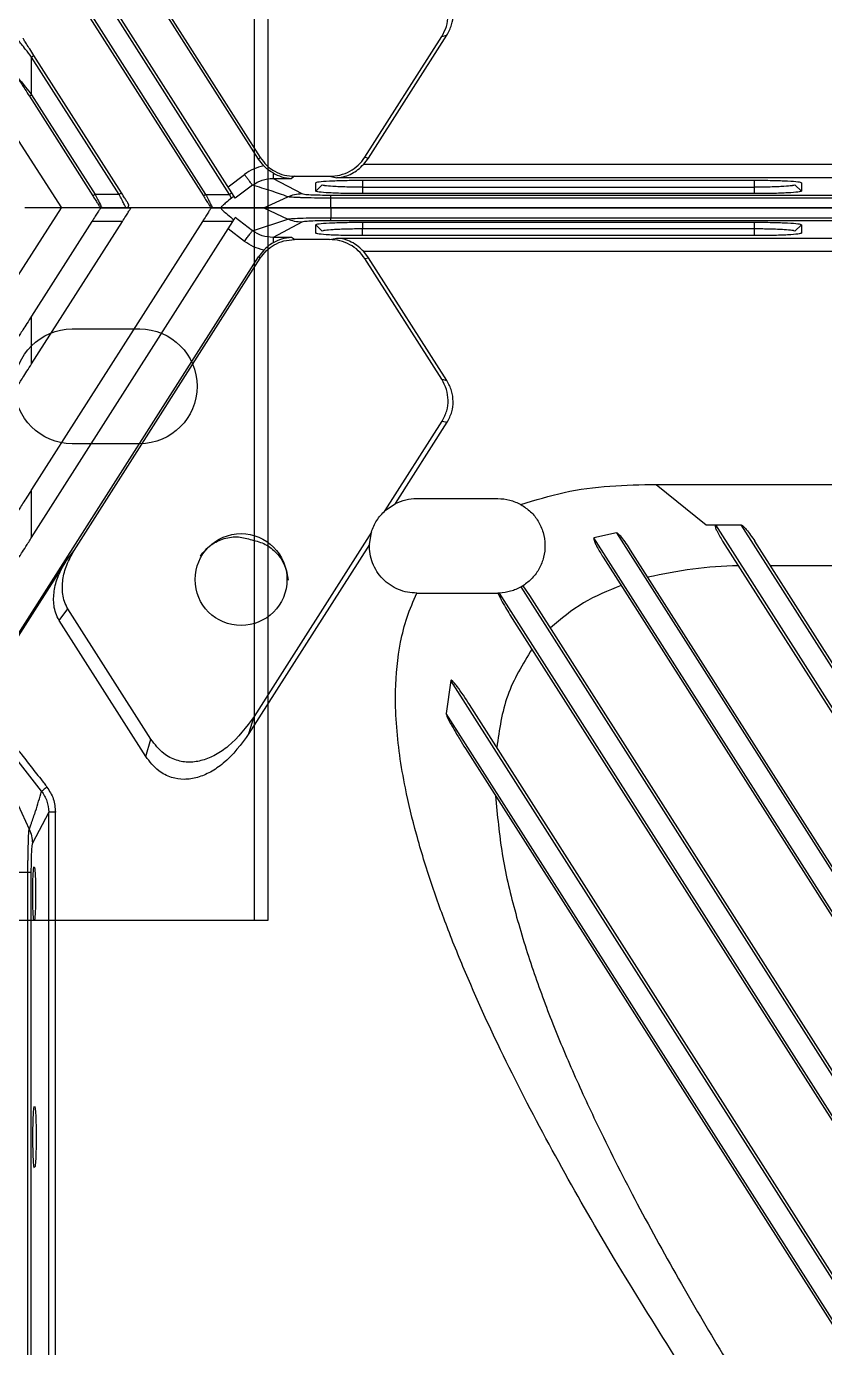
# Model space of a CAD drawing. Header units: millimetres. Extents: x 620 to 19791, y 2539 to 6969.
# Drawn here: x 17477.6 to 17536.7, y 4727.2 to 4825 of the extents above; entities that cross this region are included whole.
import ezdxf

# ---------------------------------------------------------------- set-up
doc = ezdxf.new("R2010")
doc.units = ezdxf.units.MM

# ---------------------------------------------------------------- blocks, each defined once
blk = doc.blocks.new('tgd')
at = {"color": 7, "linetype": 'Continuous', "lineweight": 25}
for p, q in [((18142.478, 5046.606), (18145.678, 5051.606)), ((18145.678, 5051.606), (18142.978, 5051.606)), ((18148.576, 5051.606), (18145.678, 5051.606)), ((18148.576, 5051.606), (18150.828, 5051.606)), ((18156.757, 5051.606), (18150.828, 5051.606)), ((18156.757, 5051.606), (18157.303, 5051.606)), ((18157.478, 5051.606), (18156.757, 5051.606)), ((18158.453, 5050.731), (18158.552, 5050.887)), ((18159.828, 5049.922), (18158.552, 5050.887)), ((18165.619, 5051.606), (18165.619, 5050.881)), ((18165.619, 5051.606), (18209.185, 5051.606)), ((18147.939, 5050.606), (18143.478, 5043.604)), ((18143.478, 5040.068), (18150.191, 5050.606)), ((18156.12, 5050.606), (18143.478, 5030.762)), ((18143.478, 5027.226), (18158.373, 5050.606)), ((18150.191, 5050.606), (18147.939, 5050.606)), ((18158.373, 5050.606), (18156.12, 5050.606)), ((18159.23, 5049.129), (18158.016, 5050.046)), ((18158.373, 5050.606), (18158.453, 5050.731)), ((18159.828, 5049.922), (18162.437, 5050.782)), ((18163.477, 5050.551), (18161.346, 5049.421)), ((18164.504, 5049.737), (18164.504, 5050.366)), ((18164.978, 5049.892), (18164.504, 5050.366)), ((18165.619, 5050.656), (18165.619, 5050.881)), ((18165.619, 5050.881), (18209.185, 5050.881)), ((18209.185, 5050.656), (18165.619, 5050.656)), ((18167.978, 5050.548), (18196.978, 5050.548)), ((18167.978, 5050.548), (18167.978, 5050.074)), ((18167.978, 5050.074), (18196.978, 5050.074)), ((18196.978, 5050.074), (18196.978, 5050.548)), ((18200.452, 5050.366), (18199.978, 5049.892)), ((18200.452, 5050.366), (18200.452, 5049.737)), ((18162.723, 5049.421), (18161.346, 5049.421)), ((18162.93, 5049.267), (18162.723, 5049.421)), ((18165.52, 5049.267), (18162.93, 5049.267)), ((18165.52, 5049.267), (18166.074, 5049.369)), ((18166.074, 5049.369), (18268.882, 5049.369)), ((18196.978, 5049.555), (18167.978, 5049.555)), ((18142.478, 5020.073), (18160.261, 5047.987)), ((18160.663, 5048.489), (18160.261, 5047.987)), ((18160.402, 5047.882), (18160.261, 5047.987)), ((18168.424, 5047.913), (18168.065, 5048.37)), ((18266.891, 5048.37), (18168.065, 5048.37)), ((18146.629, 5026.263), (18160.402, 5047.882)), ((18168.14, 5047.86), (18168.424, 5047.913)), ((18173.832, 5038.925), (18168.14, 5047.86)), ((18174.207, 5038.836), (18168.424, 5047.913)), ((18143.478, 5040.068), (18143.478, 5043.604)), ((18173.832, 5038.925), (18174.207, 5038.836)), ((18169.644, 5029.214), (18173.859, 5035.831)), ((18170.406, 5029.733), (18174.234, 5035.742)), ((18173.859, 5035.831), (18174.234, 5035.742)), ((18143.478, 5027.226), (18143.478, 5030.762)), ((18189.715, 5031.151), (18263.646, 5031.151)), ((18189.715, 5031.151), (18193.406, 5028.15)), ((18169.644, 5029.214), (18170.406, 5029.733)), ((18171.978, 5030.106), (18177.978, 5030.106)), ((18168.628, 5027.619), (18159.941, 5013.983)), ((18168.479, 5026.709), (18168.628, 5027.619)), ((18186.76, 5027.575), (18185.104, 5027.196)), ((18186.76, 5027.575), (18289.269, 4866.668)), ((18193.406, 5028.15), (18193.864, 5028.15)), ((18193.864, 5028.15), (18194.104, 5028.149)), ((18194.104, 5028.149), (18195.998, 5028.15)), ((18194.104, 5028.149), (18289.269, 4878.766)), ((18289.269, 4881.744), (18195.998, 5028.15)), ((18168.479, 5026.709), (18159.564, 5012.713)), ((18289.269, 4863.69), (18185.104, 5027.196)), ((18194.627, 5026.95), (18289.1, 4878.658)), ((18289.437, 4881.851), (18196.998, 5026.951)), ((18145.985, 5025.414), (18146.629, 5026.263)), ((18185.778, 5025.765), (18289.1, 4863.583)), ((18289.437, 4866.776), (18187.815, 5026.29)), ((18145.985, 5025.414), (18142.478, 5019.91)), ((18198.145, 5025.151), (18205.378, 5025.151)), ((18289.269, 4851.593), (18179.71, 5023.565)), ((18180.346, 5022.939), (18179.862, 5023.656)), ((18171.989, 5023.106), (18177.992, 5023.106)), ((18289.269, 4848.615), (18178.104, 5023.108)), ((18289.437, 4851.7), (18180.346, 5022.939)), ((18145.517, 5021.089), (18146.162, 5021.938)), ((18152.308, 5012.291), (18146.162, 5021.938)), ((18151.931, 5011.021), (18145.517, 5021.089)), ((18178.885, 5021.51), (18289.1, 4848.508)), ((18174.516, 5016.643), (18174.171, 5014.206)), ((18289.269, 4836.517), (18174.516, 5016.643)), ((18289.437, 4836.625), (18175.881, 5014.872)), ((18159.564, 5012.713), (18159.941, 5013.983)), ((18289.269, 4833.54), (18174.171, 5014.206)), ((18151.931, 5011.021), (18152.308, 5012.291)), ((18175.582, 5011.62), (18289.1, 4833.432)), ((18144.217, 5008.446), (18142.478, 5010.682)), ((18142.478, 5007.416), (18143.301, 5005.646)), ((18144.74, 5006.905), (18143.533, 5004.607)), ((18144.74, 4954.058), (18144.74, 5006.905)), ((18145.239, 4953.907), (18145.239, 5006.905)), ((18142.478, 5002.465), (18143.203, 5002.465)), ((18143.203, 5002.465), (18143.428, 5002.465)), ((18143.203, 4763.247), (18143.203, 5002.465)), ((18143.428, 5002.465), (18143.428, 4763.247)), ((18160.261, 4717.725), (18145.34, 4741.147)), ((18146.629, 4739.448), (18160.402, 4717.829)), ((18158.135, 4715.106), (18143.478, 4738.113)), ((18158.304, 4715.213), (18143.647, 4738.221)), ((18143.309, 4735.214), (18156.188, 4714.998)), ((18143.478, 4735.322), (18156.357, 4715.106)), ((18168.14, 4717.851), (18173.832, 4726.787)), ((18168.424, 4717.799), (18174.207, 4726.876)), ((18173.832, 4726.787), (18174.207, 4726.876)), ((18150.123, 4715.213), (18143.647, 4725.379)), ((18143.478, 4722.48), (18143.478, 4725.271)), ((18149.954, 4715.106), (18143.478, 4725.271)), ((18143.478, 4722.48), (18148.176, 4715.106)), ((18143.309, 4722.372), (18148.007, 4714.998)), ((18142.478, 4719.106), (18145.678, 4714.106)), ((18160.402, 4717.829), (18160.261, 4717.725)), ((18160.663, 4717.222), (18160.261, 4717.725)), ((18168.065, 4717.341), (18168.424, 4717.799)), ((18168.14, 4717.851), (18168.424, 4717.799)), ((18158.016, 4715.666), (18159.23, 4716.583)), ((18161.347, 4716.691), (18161.347, 4716.29)), ((18168.065, 4717.341), (18266.891, 4717.341)), ((18159.83, 4715.791), (18158.552, 4714.824)), ((18161.347, 4716.29), (18163.477, 4715.161)), ((18161.347, 4716.29), (18162.723, 4716.29)), ((18162.93, 4716.445), (18162.723, 4716.29)), ((18162.93, 4716.445), (18165.52, 4716.445)), ((18164.504, 4715.346), (18164.504, 4715.974)), ((18164.504, 4715.346), (18164.978, 4715.819)), ((18165.52, 4716.445), (18166.074, 4716.343)), ((18268.882, 4716.343), (18166.074, 4716.343)), ((18167.978, 4716.157), (18196.978, 4716.157)), ((18167.978, 4715.637), (18167.978, 4715.163)), ((18167.978, 4715.637), (18196.978, 4715.637)), ((18196.978, 4715.163), (18196.978, 4715.637)), ((18199.978, 4715.819), (18200.452, 4715.346)), ((18200.452, 4715.974), (18200.452, 4715.346)), ((18149.954, 4715.106), (18148.176, 4715.106)), ((18156.357, 4715.106), (18158.135, 4715.106)), ((18158.273, 4714.836), (18158.135, 4715.106)), ((18158.465, 4714.96), (18158.304, 4715.213)), ((18158.551, 4714.826), (18158.465, 4714.961)), ((18160.668, 4714.105), (18162.44, 4714.93)), ((18165.619, 4715.056), (18209.185, 4715.056)), ((18165.619, 4714.831), (18165.619, 4715.056)), ((18165.619, 4714.106), (18165.619, 4714.831)), ((18209.185, 4714.831), (18165.619, 4714.831)), ((18196.978, 4715.163), (18167.978, 4715.163)), ((18145.678, 4714.106), (18142.978, 4714.106)), ((18148.685, 4714.106), (18145.678, 4714.106)), ((18150.464, 4714.106), (18148.685, 4714.106)), ((18156.867, 4714.106), (18150.464, 4714.106)), ((18157.303, 4714.106), (18156.867, 4714.106)), ((18156.867, 4714.106), (18157.478, 4714.106)), ((18209.185, 4714.106), (18165.619, 4714.106))]:
    blk.add_line(p, q, dxfattribs=at)
at = {"color": 8, "linetype": 'Continuous', "lineweight": 25}
for p, q in [((18167.978, 5049.555), (18167.978, 5050.074)), ((18196.978, 5049.555), (18196.978, 5050.074)), ((18167.978, 4716.157), (18167.978, 4715.637)), ((18196.978, 4715.637), (18196.978, 4716.157))]:
    blk.add_line(p, q, dxfattribs=at)
at = {"color": 7, "linetype": 'Continuous', "lineweight": 25, "flags": 128}
for points in [[(18160.667, 5051.606), (18161.552, 5051.194), (18162.437, 5050.782)], [(18156.188, 4714.998), (18156.192, 4715), (18156.201, 4715.006), (18156.217, 4715.016), (18156.238, 4715.03), (18156.263, 4715.046), (18156.292, 4715.065), (18156.324, 4715.085), (18156.357, 4715.106)]]:
    blk.add_lwpolyline(points, dxfattribs=at)
at = {"color": 7, "linetype": 'Continuous', "lineweight": 25}
blk.add_circle((18158.978, 5024.106), 3.4, dxfattribs=at)
for points, knots in [([(18148.576, 5051.606), (18148.573, 5051.6), (18148.568, 5051.59), (18148.512, 5051.493), (18148.381, 5051.304), (18148.183, 5050.986), (18148.025, 5050.74), (18147.939, 5050.606)], [0, 0, 0, 0, 0.136928, 0.264774, 0.489441, 0.72321, 1, 1, 1, 1]), ([(18150.191, 5050.606), (18150.277, 5050.74), (18150.436, 5050.986), (18150.633, 5051.304), (18150.765, 5051.493), (18150.821, 5051.59), (18150.826, 5051.6), (18150.828, 5051.606)], [0, 0, 0, 0, 0.276786, 0.510556, 0.735224, 0.863061, 1, 1, 1, 1]), ([(18156.757, 5051.606), (18156.754, 5051.6), (18156.749, 5051.59), (18156.693, 5051.493), (18156.562, 5051.304), (18156.364, 5050.986), (18156.206, 5050.74), (18156.12, 5050.606)], [0, 0, 0, 0, 0.136928, 0.264776, 0.489443, 0.723214, 1, 1, 1, 1]), ([(18157.478, 5051.606), (18157.474, 5051.603), (18157.465, 5051.598), (18157.496, 5051.556), (18157.562, 5051.487), (18157.711, 5051.348), (18158.007, 5051.091), (18158.293, 5050.86), (18158.453, 5050.731)], [0, 0, 0, 0, 0.089113, 0.179044, 0.279269, 0.389884, 0.658722, 1, 1, 1, 1]), ([(18157.478, 5051.606), (18157.741, 5051.606), (18158.269, 5051.606), (18159.146, 5051.606), (18159.948, 5051.606), (18160.481, 5051.606), (18160.667, 5051.606)], [0, 0, 0, 0, 0.247771, 0.497694, 0.825046, 1, 1, 1, 1]), ([(18160.667, 5051.606), (18160.813, 5051.606), (18161.104, 5051.606), (18162.275, 5051.606), (18163.828, 5051.606), (18165.021, 5051.606), (18165.619, 5051.606)], [0, 0, 0, 0, 0.250374, 0.500029, 0.749708, 1, 1, 1, 1]), ([(18159.23, 5049.129), (18159.302, 5049.224), (18159.447, 5049.416), (18159.631, 5049.661), (18159.775, 5049.852), (18159.81, 5049.899), (18159.828, 5049.922)], [0, 0, 0, 0, 0.248978, 0.500081, 0.751084, 1, 1, 1, 1]), ([(18161.346, 5049.421), (18161.073, 5049.443), (18160.526, 5049.487), (18160.061, 5049.777), (18159.828, 5049.923)], [0, 0, 0, 0, 0.500469, 1, 1, 1, 1]), ([(18162.437, 5050.782), (18162.507, 5050.794), (18162.653, 5050.817), (18163.318, 5050.85), (18164.15, 5050.87), (18164.957, 5050.879), (18165.396, 5050.88), (18165.619, 5050.881)], [0, 0, 0, 0, 0.218284, 0.457802, 0.717892, 0.856379, 1, 1, 1, 1]), ([(18163.477, 5050.551), (18163.297, 5050.561), (18162.938, 5050.583), (18162.604, 5050.716), (18162.437, 5050.782)], [0, 0, 0, 0, 0.502893, 1, 1, 1, 1]), ([(18165.619, 5050.656), (18165.348, 5050.654), (18164.806, 5050.651), (18164.117, 5050.627), (18163.62, 5050.592), (18163.524, 5050.565), (18163.477, 5050.551)], [0, 0, 0, 0, 0.25135, 0.502157, 0.751873, 1, 1, 1, 1]), ([(18164.504, 5050.366), (18164.556, 5050.389), (18164.662, 5050.437), (18165.459, 5050.498), (18166.62, 5050.54), (18167.53, 5050.545), (18167.978, 5050.548)], [0, 0, 0, 0, 0.2465959, 0.4999688, 0.7533509, 1, 1, 1, 1]), ([(18164.978, 5049.892), (18164.998, 5049.909), (18165.023, 5049.93), (18165.147, 5049.954), (18165.321, 5049.982), (18165.665, 5050.012), (18166.257, 5050.044), (18166.797, 5050.063), (18167.373, 5050.074), (18167.772, 5050.074), (18167.978, 5050.074)], [0, 0, 0, 0, 0.172631, 0.223824, 0.251449, 0.478761, 0.617798, 0.745874, 0.869028, 1, 1, 1, 1]), ([(18196.978, 5050.548), (18197.426, 5050.545), (18198.336, 5050.54), (18199.496, 5050.498), (18200.294, 5050.437), (18200.4, 5050.389), (18200.452, 5050.366)], [0, 0, 0, 0, 0.246603, 0.499961, 0.753339, 1, 1, 1, 1]), ([(18196.978, 5050.074), (18197.184, 5050.074), (18197.584, 5050.074), (18198.162, 5050.063), (18198.705, 5050.043), (18199.298, 5050.012), (18199.641, 5049.981), (18199.812, 5049.953), (18199.933, 5049.93), (18199.959, 5049.909), (18199.978, 5049.892)], [0, 0, 0, 0, 0.131314, 0.2546, 0.383491, 0.523402, 0.751484, 0.778363, 0.828817, 1, 1, 1, 1]), ([(18160.663, 5048.489), (18160.406, 5048.555), (18159.893, 5048.688), (18159.451, 5048.982), (18159.23, 5049.129)], [0, 0, 0, 0, 0.499996, 1, 1, 1, 1]), ([(18160.402, 5047.882), (18160.542, 5048.072), (18160.829, 5048.461), (18161.431, 5048.898), (18162.143, 5049.207), (18162.664, 5049.246), (18162.93, 5049.267)], [0, 0, 0, 0, 0.235345, 0.4804, 0.735256, 1, 1, 1, 1]), ([(18161.346, 5049.02), (18161.223, 5048.943), (18160.985, 5048.793), (18160.768, 5048.588), (18160.663, 5048.489)], [0, 0, 0, 0, 0.519569, 1, 1, 1, 1]), ([(18162.723, 5049.421), (18162.473, 5049.397), (18162.005, 5049.352), (18161.556, 5049.126), (18161.346, 5049.02)], [0, 0, 0, 0, 0.532918, 1, 1, 1, 1]), ([(18161.346, 5049.421), (18161.346, 5049.413), (18161.346, 5049.396), (18161.346, 5049.31), (18161.346, 5049.188), (18161.346, 5049.076), (18161.346, 5049.02)], [0, 0, 0, 0, 0.2499989, 0.4999978, 0.7500021, 1, 1, 1, 1]), ([(18167.978, 5049.555), (18167.53, 5049.558), (18166.62, 5049.563), (18165.46, 5049.605), (18164.662, 5049.666), (18164.556, 5049.714), (18164.504, 5049.737)], [0, 0, 0, 0, 0.246578, 0.49994, 0.753339, 1, 1, 1, 1]), ([(18168.14, 5047.86), (18167.989, 5048.063), (18167.684, 5048.473), (18167.039, 5048.911), (18166.31, 5049.213), (18165.783, 5049.249), (18165.52, 5049.267)], [0, 0, 0, 0, 0.2440364, 0.4916932, 0.7454256, 1, 1, 1, 1]), ([(18168.065, 5048.37), (18167.931, 5048.5), (18167.638, 5048.785), (18167.143, 5049.099), (18166.611, 5049.314), (18166.254, 5049.35), (18166.074, 5049.369)], [0, 0, 0, 0, 0.223415, 0.487924, 0.742059, 1, 1, 1, 1]), ([(18200.452, 5049.737), (18200.4, 5049.714), (18200.294, 5049.666), (18199.496, 5049.605), (18198.336, 5049.563), (18197.426, 5049.558), (18196.978, 5049.555)], [0, 0, 0, 0, 0.246557, 0.499972, 0.753374, 1, 1, 1, 1]), ([(18143.478, 5043.604), (18143.36, 5043.419), (18143.141, 5043.073), (18142.84, 5042.6), (18142.628, 5042.278), (18142.527, 5042.099), (18142.485, 5042.042), (18142.48, 5042.037), (18142.478, 5042.034)], [0, 0, 0, 0, 0.286635, 0.534245, 0.759489, 0.869904, 0.932849, 1, 1, 1, 1]), ([(18142.478, 5038.498), (18142.48, 5038.501), (18142.485, 5038.506), (18142.527, 5038.563), (18142.628, 5038.741), (18142.84, 5039.063), (18143.141, 5039.537), (18143.36, 5039.882), (18143.478, 5040.068)], [0, 0, 0, 0, 0.067143, 0.130097, 0.240508, 0.465751, 0.713365, 1, 1, 1, 1]), ([(18173.859, 5035.831), (18173.993, 5036.083), (18174.25, 5036.566), (18174.332, 5037.389), (18174.224, 5038.199), (18173.964, 5038.682), (18173.832, 5038.925)], [0, 0, 0, 0, 0.260021, 0.499107, 0.747695, 1, 1, 1, 1]), ([(18174.234, 5035.742), (18174.366, 5035.994), (18174.62, 5036.478), (18174.707, 5037.29), (18174.599, 5038.099), (18174.341, 5038.583), (18174.207, 5038.836)], [0, 0, 0, 0, 0.259703, 0.499239, 0.738847, 1, 1, 1, 1]), ([(18143.478, 5030.762), (18143.36, 5030.577), (18143.141, 5030.231), (18142.84, 5029.758), (18142.628, 5029.436), (18142.527, 5029.257), (18142.485, 5029.2), (18142.48, 5029.195), (18142.478, 5029.192)], [0, 0, 0, 0, 0.286639, 0.534248, 0.759491, 0.869905, 0.932849, 1, 1, 1, 1]), ([(18179.693, 5029.657), (18180.753, 5029.986), (18182.904, 5030.653), (18186.286, 5031.083), (18188.571, 5031.128), (18189.715, 5031.151)], [0, 0, 0, 0, 0.326494, 0.662815, 1, 1, 1, 1]), ([(18170.406, 5029.733), (18170.657, 5029.841), (18171.159, 5030.057), (18171.705, 5030.09), (18171.978, 5030.106)], [0, 0, 0, 0, 0.500004, 1, 1, 1, 1]), ([(18177.978, 5030.106), (18178.278, 5030.086), (18178.879, 5030.047), (18179.421, 5029.787), (18179.693, 5029.657)], [0, 0, 0, 0, 0.5, 1, 1, 1, 1]), ([(18179.693, 5029.657), (18179.944, 5029.49), (18180.442, 5029.159), (18181.002, 5028.439), (18181.377, 5027.602), (18181.517, 5026.681), (18181.417, 5025.76), (18181.084, 5024.919), (18180.57, 5024.184), (18180.099, 5023.833), (18179.862, 5023.656)], [0, 0, 0, 0, 0.124951, 0.248496, 0.375226, 0.505039, 0.633284, 0.757062, 0.878203, 1, 1, 1, 1]), ([(18168.628, 5027.619), (18168.742, 5027.92), (18168.971, 5028.521), (18169.42, 5028.983), (18169.644, 5029.214)], [0, 0, 0, 0, 0.499998, 1, 1, 1, 1]), ([(18187.815, 5026.29), (18187.602, 5026.617), (18187.356, 5026.995), (18187.028, 5027.364), (18186.916, 5027.494), (18186.817, 5027.545), (18186.76, 5027.575)], [0, 0, 0, 0, 0.695426, 0.803807, 0.886321, 1, 1, 1, 1]), ([(18194.104, 5028.149), (18194.096, 5028.147), (18194.086, 5028.143), (18194.075, 5028.133), (18194.069, 5028.122), (18194.06, 5028.07), (18194.099, 5027.934), (18194.264, 5027.54), (18194.469, 5027.207), (18194.627, 5026.95)], [0, 0, 0, 0, 0.01693, 0.024263, 0.031362, 0.045218, 0.138909, 0.335368, 1, 1, 1, 1]), ([(18195.998, 5028.15), (18196.008, 5028.148), (18196.076, 5028.134), (18196.201, 5028.006), (18196.548, 5027.638), (18196.801, 5027.252), (18196.998, 5026.951)], [0, 0, 0, 0, 0.019704, 0.130074, 0.319679, 1, 1, 1, 1]), ([(18142.478, 5025.656), (18142.481, 5025.661), (18142.488, 5025.672), (18142.54, 5025.753), (18142.621, 5025.881), (18142.784, 5026.136), (18143.073, 5026.591), (18143.332, 5026.996), (18143.478, 5027.226)], [0, 0, 0, 0, 0.07756, 0.161491, 0.258162, 0.37152, 0.644887, 1, 1, 1, 1]), ([(18155.952, 5025.864), (18156.209, 5026.157), (18156.702, 5026.719), (18157.719, 5027.185), (18158.784, 5027.336), (18159.458, 5027.14), (18159.788, 5027.043)], [0, 0, 0, 0, 0.26863, 0.515708, 0.762431, 1, 1, 1, 1]), ([(18159.788, 5027.043), (18160.127, 5026.954), (18160.809, 5026.775), (18161.651, 5026.09), (18162.277, 5025.17), (18162.41, 5024.437), (18162.478, 5024.064)], [0, 0, 0, 0, 0.241488, 0.486466, 0.738116, 1, 1, 1, 1]), ([(18171.989, 5023.106), (18171.755, 5023.119), (18171.288, 5023.144), (18170.614, 5023.359), (18169.994, 5023.693), (18169.454, 5024.147), (18169.015, 5024.699), (18168.696, 5025.327), (18168.5, 5026.006), (18168.486, 5026.474), (18168.479, 5026.709)], [0, 0, 0, 0, 0.124999, 0.25, 0.375, 0.5, 0.624999, 0.75, 0.875001, 1, 1, 1, 1]), ([(18185.104, 5027.196), (18185.099, 5027.188), (18185.089, 5027.174), (18185.081, 5027.14), (18185.103, 5027.008), (18185.191, 5026.805), (18185.413, 5026.356), (18185.621, 5026.019), (18185.778, 5025.765)], [0, 0, 0, 0, 0.0172429, 0.0318208, 0.0647438, 0.2616576, 0.4436076, 1, 1, 1, 1]), ([(18146.162, 5021.938), (18146.067, 5022.115), (18145.884, 5022.455), (18145.73, 5023.192), (18145.753, 5024.119), (18146.048, 5025.23), (18146.43, 5025.91), (18146.629, 5026.263)], [0, 0, 0, 0, 0.131236, 0.252599, 0.489448, 0.734242, 1, 1, 1, 1]), ([(18145.517, 5021.089), (18145.421, 5021.266), (18145.236, 5021.605), (18145.087, 5022.343), (18145.109, 5023.272), (18145.4, 5024.386), (18145.785, 5025.064), (18145.985, 5025.414)], [0, 0, 0, 0, 0.13125, 0.252621, 0.489417, 0.736135, 1, 1, 1, 1]), ([(18195.786, 5025.132), (18194.659, 5025.08), (18192.407, 5024.977), (18190.201, 5024.509), (18189.099, 5024.275)], [0, 0, 0, 0, 0.500295, 1, 1, 1, 1]), ([(18179.71, 5023.565), (18179.457, 5023.44), (18178.949, 5023.19), (18178.386, 5023.135), (18178.104, 5023.108)], [0, 0, 0, 0, 0.500001, 1, 1, 1, 1]), ([(18179.862, 5023.656), (18179.853, 5023.65), (18179.834, 5023.639), (18179.794, 5023.614), (18179.752, 5023.589), (18179.724, 5023.572), (18179.71, 5023.565)], [0, 0, 0, 0, 0.2860122, 0.5480266, 0.7859955, 1, 1, 1, 1]), ([(18187.112, 5023.671), (18186.155, 5023.286), (18184.244, 5022.518), (18182.667, 5021.193), (18181.879, 5020.532)], [0, 0, 0, 0, 0.500807, 1, 1, 1, 1]), ([(18191.047, 4966.685), (18189.56, 4969.057), (18186.69, 4973.635), (18182.675, 4980.597), (18179.009, 4987.495), (18176.247, 4993.391), (18174.32, 4998.101), (18173.03, 5001.658), (18171.954, 5005.157), (18171.185, 5008.338), (18170.703, 5011.085), (18170.444, 5013.485), (18170.366, 5016.279), (18170.621, 5018.923), (18171.222, 5021.342), (18171.733, 5022.517), (18171.989, 5023.106)], [0, 0, 0, 0, 0.136796, 0.26403, 0.392617, 0.518444, 0.581994, 0.641239, 0.703307, 0.760788, 0.801048, 0.839503, 0.87864, 0.937501, 0.968675, 1, 1, 1, 1]), ([(18178.104, 5023.108), (18178.085, 5023.107), (18178.047, 5023.106), (18178.011, 5023.106), (18177.993, 5023.106)], [0, 0, 0, 0, 0.500021, 1, 1, 1, 1]), ([(18177.993, 5023.106), (18178.074, 5022.939), (18178.339, 5022.389), (18178.661, 5021.87), (18178.885, 5021.51)], [0, 0, 0, 0, 0.304334, 1, 1, 1, 1]), ([(18180.506, 5018.966), (18179.827, 5017.846), (18178.465, 5015.6), (18178.092, 5013), (18177.905, 5011.695)], [0, 0, 0, 0, 0.498407, 1, 1, 1, 1]), ([(18175.881, 5014.872), (18175.589, 5015.323), (18175.229, 5015.877), (18174.787, 5016.438), (18174.656, 5016.58), (18174.599, 5016.629), (18174.582, 5016.643), (18174.572, 5016.651), (18174.56, 5016.657), (18174.545, 5016.658), (18174.53, 5016.653), (18174.521, 5016.647), (18174.516, 5016.643)], [0, 0, 0, 0, 0.708055, 0.86974, 0.942758, 0.962417, 0.968449, 0.97195, 0.979494, 0.985552, 0.992118, 1, 1, 1, 1]), ([(18159.941, 5013.983), (18159.359, 5013.191), (18158.548, 5012.087), (18157.13, 5011.122), (18156.158, 5010.707), (18155.164, 5010.545), (18154.154, 5010.698), (18153.101, 5011.245), (18152.596, 5011.911), (18152.308, 5012.291)], [0, 0, 0, 0, 0.305857, 0.426769, 0.535176, 0.636568, 0.73977, 0.851894, 1, 1, 1, 1]), ([(18174.171, 5014.206), (18174.178, 5014.171), (18174.241, 5013.839), (18174.563, 5013.348), (18174.886, 5012.749), (18175.222, 5012.194), (18175.441, 5011.844), (18175.582, 5011.62)], [0, 0, 0, 0, 0.036245, 0.341811, 0.579605, 0.731577, 1, 1, 1, 1]), ([(18159.564, 5012.713), (18158.982, 5011.922), (18158.173, 5010.819), (18156.755, 5009.855), (18155.776, 5009.435), (18154.784, 5009.275), (18153.781, 5009.43), (18152.732, 5009.967), (18152.222, 5010.639), (18151.931, 5011.021)], [0, 0, 0, 0, 0.30586, 0.42607, 0.535169, 0.639123, 0.737722, 0.85059, 1, 1, 1, 1]), ([(18142.476, 5011.484), (18142.476, 5011.484), (18142.476, 5011.484), (18142.476, 5011.483), (18142.478, 5011.482), (18142.483, 5011.474), (18142.506, 5011.446), (18142.594, 5011.334), (18142.945, 5010.886), (18143.547, 5010.119), (18144.148, 5009.352), (18144.498, 5008.903), (18144.584, 5008.79), (18144.606, 5008.761), (18144.61, 5008.754), (18144.612, 5008.752), (18144.612, 5008.752), (18144.612, 5008.751), (18144.612, 5008.751), (18144.612, 5008.751), (18144.612, 5008.751), (18144.612, 5008.751)], [0, 0, 0, 0, 0.0000182, 0.0001591, 0.000557, 0.0020901, 0.0080688, 0.0316903, 0.1255832, 0.4999795, 0.8749481, 0.9687031, 0.9921486, 0.9980156, 0.9994835, 0.9998549, 0.9999514, 0.9999818, 0.9999914, 0.9999957, 1, 1, 1, 1]), ([(18143.301, 5005.646), (18143.301, 5005.646), (18143.301, 5005.647), (18143.302, 5005.647), (18143.302, 5005.649), (18143.305, 5005.655), (18143.346, 5005.753), (18143.397, 5005.893), (18143.472, 5006.102), (18143.562, 5006.358), (18143.665, 5006.66), (18143.897, 5007.36), (18144.069, 5007.946), (18144.217, 5008.446)], [0, 0, 0, 0, 0.000016, 0.0001532, 0.000545, 0.0020442, 0.0079129, 0.1249472, 0.1677158, 0.2499268, 0.4146915, 0.4999339, 1, 1, 1, 1]), ([(18144.612, 5008.751), (18144.565, 5008.715), (18144.468, 5008.64), (18144.34, 5008.541), (18144.247, 5008.469), (18144.227, 5008.453), (18144.217, 5008.446)], [0, 0, 0, 0, 0.243386, 0.502691, 0.760505, 1, 1, 1, 1]), ([(18144.217, 5008.446), (18144.368, 5008.211), (18144.67, 5007.74), (18144.717, 5007.183), (18144.74, 5006.905)], [0, 0, 0, 0, 0.499779, 1, 1, 1, 1]), ([(18144.612, 5008.751), (18144.792, 5008.47), (18145.153, 5007.906), (18145.21, 5007.239), (18145.239, 5006.905)], [0, 0, 0, 0, 0.49954, 1, 1, 1, 1]), ([(18177.823, 5008.102), (18177.952, 5006.665), (18178.207, 5003.818), (18179.205, 4999.605), (18180.45, 4995.503), (18181.936, 4991.467), (18183.601, 4987.497), (18185.705, 4982.964), (18188.343, 4977.769), (18191.486, 4972.086), (18194.869, 4966.342), (18197.217, 4962.609), (18198.427, 4960.685)], [0, 0, 0, 0, 0.082893, 0.164199, 0.248341, 0.329369, 0.411417, 0.49587, 0.616703, 0.746397, 0.869316, 1, 1, 1, 1]), ([(18145.239, 5006.905), (18145.176, 5006.905), (18145.049, 5006.905), (18144.887, 5006.905), (18144.771, 5006.905), (18144.75, 5006.905), (18144.74, 5006.905)], [0, 0, 0, 0, 0.2500035, 0.4999967, 0.7499964, 1, 1, 1, 1]), ([(18143.203, 5002.465), (18143.204, 5002.673), (18143.205, 5002.951), (18143.208, 5003.341), (18143.211, 5003.878), (18143.224, 5004.306), (18143.233, 5004.588), (18143.233, 5004.598), (18143.234, 5004.636), (18143.242, 5004.916), (18143.263, 5005.402), (18143.288, 5005.561), (18143.301, 5005.646)], [0, 0, 0, 0, 0.134061, 0.178697, 0.25734, 0.496477, 0.496759, 0.499029, 0.505384, 0.529518, 0.7461, 1, 1, 1, 1]), ([(18143.301, 5005.646), (18143.368, 5005.48), (18143.501, 5005.146), (18143.522, 5004.787), (18143.533, 5004.607)], [0, 0, 0, 0, 0.496928, 1, 1, 1, 1]), ([(18143.533, 5004.607), (18143.519, 5004.559), (18143.491, 5004.464), (18143.457, 5003.967), (18143.433, 5003.277), (18143.429, 5002.736), (18143.428, 5002.465)], [0, 0, 0, 0, 0.24813, 0.497846, 0.748652, 1, 1, 1, 1]), ([(18143.664, 4998.856), (18143.65, 4998.886), (18143.623, 4998.946), (18143.588, 4999.407), (18143.565, 5000.064), (18143.557, 5000.848), (18143.565, 5001.632), (18143.588, 5002.301), (18143.617, 5002.672), (18143.643, 5002.834), (18143.657, 5002.848), (18143.664, 5002.856)], [0, 0, 0, 0, 0.125441, 0.24983, 0.373603, 0.498413, 0.623139, 0.747559, 0.873244, 0.936089, 1, 1, 1, 1]), ([(18143.664, 5002.856), (18143.678, 5002.825), (18143.705, 5002.766), (18143.74, 5002.304), (18143.763, 5001.647), (18143.772, 5000.864), (18143.764, 5000.08), (18143.741, 4999.41), (18143.711, 4999.039), (18143.685, 4998.877), (18143.671, 4998.863), (18143.664, 4998.856)], [0, 0, 0, 0, 0.125441, 0.24983, 0.373603, 0.498412, 0.623139, 0.74756, 0.873244, 0.936089, 1, 1, 1, 1]), ([(18143.691, 4980.556), (18143.675, 4980.591), (18143.644, 4980.66), (18143.604, 4981.189), (18143.577, 4981.946), (18143.567, 4982.846), (18143.577, 4983.749), (18143.603, 4984.514), (18143.643, 4985.05), (18143.675, 4985.12), (18143.691, 4985.155)], [0, 0, 0, 0, 0.125437, 0.250107, 0.373815, 0.498729, 0.623565, 0.747927, 0.873908, 1, 1, 1, 1]), ([(18143.691, 4985.155), (18143.707, 4985.12), (18143.738, 4985.051), (18143.778, 4984.522), (18143.805, 4983.765), (18143.815, 4982.866), (18143.806, 4981.961), (18143.779, 4981.205), (18143.746, 4980.734), (18143.723, 4980.67), (18143.715, 4980.649)], [0, 0, 0, 0, 0.134323, 0.267824, 0.400296, 0.534058, 0.667737, 0.800909, 0.935813, 1, 1, 1, 1]), ([(18173.832, 4726.787), (18173.963, 4727.03), (18174.224, 4727.512), (18174.332, 4728.322), (18174.25, 4729.145), (18173.993, 4729.629), (18173.859, 4729.881)], [0, 0, 0, 0, 0.252231, 0.50089, 0.739978, 1, 1, 1, 1]), ([(18174.207, 4726.876), (18174.341, 4727.128), (18174.599, 4727.612), (18174.707, 4728.422), (18174.62, 4729.234), (18174.366, 4729.718), (18174.234, 4729.97)], [0, 0, 0, 0, 0.261102, 0.500951, 0.740297, 1, 1, 1, 1]), ([(18143.478, 4725.271), (18143.327, 4725.461), (18143.059, 4725.797), (18142.767, 4726.164), (18142.609, 4726.362), (18142.533, 4726.458), (18142.486, 4726.516), (18142.481, 4726.524), (18142.478, 4726.527)], [0, 0, 0, 0, 0.350158, 0.621945, 0.734204, 0.833252, 0.918727, 1, 1, 1, 1]), ([(18143.647, 4725.379), (18143.542, 4725.543), (18143.355, 4725.837), (18143.103, 4726.233), (18142.943, 4726.484), (18142.859, 4726.615), (18142.849, 4726.631), (18142.845, 4726.638)], [0, 0, 0, 0, 0.317514, 0.57014, 0.798351, 0.902862, 1, 1, 1, 1]), ([(18143.478, 4725.271), (18143.5, 4725.285), (18143.544, 4725.314), (18143.6, 4725.349), (18143.639, 4725.374), (18143.644, 4725.377), (18143.647, 4725.379)], [0, 0, 0, 0, 0.250001, 0.500002, 0.750015, 1, 1, 1, 1]), ([(18142.478, 4723.735), (18142.481, 4723.732), (18142.487, 4723.724), (18142.534, 4723.665), (18142.611, 4723.568), (18142.77, 4723.369), (18143.062, 4723.003), (18143.328, 4722.668), (18143.478, 4722.48)], [0, 0, 0, 0, 0.082047, 0.1684607, 0.2680637, 0.3810939, 0.6523095, 1, 1, 1, 1]), ([(18142.498, 4723.646), (18142.506, 4723.633), (18142.523, 4723.607), (18142.597, 4723.49), (18142.753, 4723.246), (18143.003, 4722.852), (18143.199, 4722.545), (18143.309, 4722.372)], [0, 0, 0, 0, 0.100996, 0.198758, 0.407212, 0.667727, 1, 1, 1, 1]), ([(18143.309, 4722.372), (18143.312, 4722.374), (18143.317, 4722.377), (18143.356, 4722.402), (18143.412, 4722.437), (18143.456, 4722.466), (18143.478, 4722.48)], [0, 0, 0, 0, 0.249993, 0.5, 0.75003, 1, 1, 1, 1]), ([(18160.402, 4717.829), (18160.551, 4717.628), (18160.85, 4717.224), (18161.475, 4716.792), (18162.177, 4716.497), (18162.679, 4716.462), (18162.93, 4716.445)], [0, 0, 0, 0, 0.2492715, 0.4994874, 0.7499595, 1, 1, 1, 1]), ([(18165.52, 4716.445), (18165.783, 4716.463), (18166.308, 4716.498), (18167.038, 4716.799), (18167.683, 4717.237), (18167.988, 4717.648), (18168.14, 4717.851)], [0, 0, 0, 0, 0.254153, 0.507467, 0.755407, 1, 1, 1, 1]), ([(18160.663, 4717.222), (18160.406, 4717.156), (18159.892, 4717.024), (18159.451, 4716.73), (18159.23, 4716.583)], [0, 0, 0, 0, 0.500625, 1, 1, 1, 1]), ([(18159.83, 4715.791), (18159.817, 4715.808), (18159.782, 4715.85), (18159.65, 4716.027), (18159.489, 4716.238), (18159.363, 4716.409), (18159.281, 4716.513), (18159.246, 4716.564), (18159.234, 4716.578), (18159.231, 4716.581), (18159.23, 4716.583)], [0, 0, 0, 0, 0.200286, 0.497415, 0.711717, 0.866585, 0.962796, 0.990362, 0.996646, 1, 1, 1, 1]), ([(18161.347, 4716.691), (18161.222, 4716.769), (18160.984, 4716.919), (18160.767, 4717.125), (18160.663, 4717.222)], [0, 0, 0, 0, 0.5245867, 1, 1, 1, 1]), ([(18161.347, 4716.691), (18161.557, 4716.585), (18162.006, 4716.36), (18162.474, 4716.314), (18162.723, 4716.29)], [0, 0, 0, 0, 0.468197, 1, 1, 1, 1]), ([(18166.074, 4716.343), (18166.279, 4716.365), (18166.653, 4716.406), (18167.169, 4716.631), (18167.64, 4716.93), (18167.919, 4717.201), (18168.065, 4717.341)], [0, 0, 0, 0, 0.294062, 0.534801, 0.758078, 1, 1, 1, 1]), ([(18159.831, 4715.79), (18160.063, 4715.935), (18160.528, 4716.225), (18161.074, 4716.269), (18161.347, 4716.29)], [0, 0, 0, 0, 0.499529, 1, 1, 1, 1]), ([(18162.44, 4714.93), (18162.037, 4715.076), (18161.23, 4715.367), (18160.297, 4715.649), (18159.831, 4715.79)], [0, 0, 0, 0, 0.499932, 1, 1, 1, 1]), ([(18164.504, 4715.974), (18164.556, 4715.998), (18164.662, 4716.045), (18165.459, 4716.106), (18166.62, 4716.148), (18167.53, 4716.154), (18167.978, 4716.157)], [0, 0, 0, 0, 0.246568, 0.499975, 0.753377, 1, 1, 1, 1]), ([(18167.978, 4715.637), (18167.771, 4715.637), (18167.372, 4715.638), (18166.794, 4715.649), (18166.251, 4715.668), (18165.658, 4715.7), (18165.315, 4715.73), (18165.143, 4715.758), (18165.023, 4715.782), (18164.997, 4715.803), (18164.978, 4715.819)], [0, 0, 0, 0, 0.131318, 0.254607, 0.383504, 0.523416, 0.751503, 0.778439, 0.828909, 1, 1, 1, 1]), ([(18196.978, 4716.157), (18197.426, 4716.154), (18198.336, 4716.148), (18199.496, 4716.106), (18200.294, 4716.045), (18200.4, 4715.998), (18200.452, 4715.974)], [0, 0, 0, 0, 0.24659, 0.499964, 0.753375, 1, 1, 1, 1]), ([(18199.978, 4715.819), (18199.958, 4715.803), (18199.933, 4715.781), (18199.809, 4715.757), (18199.635, 4715.729), (18199.291, 4715.699), (18198.699, 4715.668), (18198.159, 4715.649), (18197.583, 4715.638), (18197.184, 4715.637), (18196.978, 4715.637)], [0, 0, 0, 0, 0.172541, 0.223766, 0.251469, 0.478772, 0.617804, 0.74588, 0.869031, 1, 1, 1, 1]), ([(18148.176, 4715.106), (18148.154, 4715.092), (18148.109, 4715.063), (18148.054, 4715.028), (18148.015, 4715.003), (18148.01, 4715), (18148.007, 4714.998)], [0, 0, 0, 0, 0.250003, 0.500004, 0.750018, 1, 1, 1, 1]), ([(18148.007, 4714.998), (18148.081, 4714.882), (18148.22, 4714.665), (18148.394, 4714.391), (18148.457, 4714.293), (18148.486, 4714.247)], [0, 0, 0, 0, 0.379464, 0.710228, 1, 1, 1, 1]), ([(18150.123, 4715.213), (18150.12, 4715.212), (18150.115, 4715.208), (18150.076, 4715.183), (18150.021, 4715.148), (18149.976, 4715.12), (18149.954, 4715.106)], [0, 0, 0, 0, 0.25, 0.500019, 0.749992, 1, 1, 1, 1]), ([(18150.464, 4714.106), (18150.462, 4714.11), (18150.458, 4714.117), (18150.428, 4714.177), (18150.38, 4714.27), (18150.294, 4714.438), (18150.151, 4714.719), (18150.021, 4714.975), (18149.954, 4715.106)], [0, 0, 0, 0, 0.1188053, 0.2395913, 0.3569782, 0.4832558, 0.7367121, 1, 1, 1, 1]), ([(18150.633, 4714.413), (18150.63, 4714.417), (18150.626, 4714.423), (18150.591, 4714.478), (18150.539, 4714.559), (18150.45, 4714.7), (18150.309, 4714.921), (18150.185, 4715.116), (18150.123, 4715.213)], [0, 0, 0, 0, 0.1225739, 0.2474579, 0.3699118, 0.4970227, 0.7478023, 1, 1, 1, 1]), ([(18156.188, 4714.998), (18156.262, 4714.882), (18156.401, 4714.665), (18156.575, 4714.391), (18156.638, 4714.293), (18156.667, 4714.247)], [0, 0, 0, 0, 0.379469, 0.710243, 1, 1, 1, 1]), ([(18158.273, 4714.836), (18158.137, 4714.724), (18157.899, 4714.527), (18157.657, 4714.315), (18157.54, 4714.202), (18157.488, 4714.146), (18157.465, 4714.112), (18157.473, 4714.108), (18157.478, 4714.106)], [0, 0, 0, 0, 0.340406, 0.601656, 0.712891, 0.815363, 0.907205, 1, 1, 1, 1]), ([(18158.304, 4715.213), (18158.302, 4715.211), (18158.297, 4715.208), (18158.258, 4715.183), (18158.202, 4715.148), (18158.158, 4715.12), (18158.135, 4715.106)], [0, 0, 0, 0, 0.2500084, 0.5000101, 0.750024, 1, 1, 1, 1]), ([(18158.416, 4714.94), (18158.407, 4714.934), (18158.389, 4714.923), (18158.355, 4714.899), (18158.315, 4714.87), (18158.288, 4714.848), (18158.273, 4714.836)], [0, 0, 0, 0, 0.232343, 0.467833, 0.707832, 1, 1, 1, 1]), ([(18158.465, 4714.96), (18158.462, 4714.961), (18158.455, 4714.963), (18158.429, 4714.948), (18158.416, 4714.94)], [0, 0, 0, 0, 0.509337, 1, 1, 1, 1]), ([(18162.44, 4714.93), (18162.606, 4714.996), (18162.939, 4715.129), (18163.297, 4715.15), (18163.477, 4715.161)], [0, 0, 0, 0, 0.497133, 1, 1, 1, 1]), ([(18165.619, 4714.831), (18165.405, 4714.831), (18165.122, 4714.832), (18164.725, 4714.835), (18164.184, 4714.838), (18163.756, 4714.857), (18163.475, 4714.861), (18163.465, 4714.862), (18163.427, 4714.863), (18163.15, 4714.871), (18162.674, 4714.891), (18162.522, 4714.916), (18162.44, 4714.93)], [0, 0, 0, 0, 0.137487, 0.181925, 0.262329, 0.502752, 0.503001, 0.505192, 0.511482, 0.535628, 0.750999, 1, 1, 1, 1]), ([(18163.477, 4715.161), (18163.524, 4715.147), (18163.62, 4715.119), (18164.117, 4715.084), (18164.807, 4715.06), (18165.348, 4715.057), (18165.619, 4715.056)], [0, 0, 0, 0, 0.248129, 0.497844, 0.748654, 1, 1, 1, 1]), ([(18167.978, 4715.163), (18167.529, 4715.166), (18166.62, 4715.172), (18165.46, 4715.214), (18164.662, 4715.275), (18164.556, 4715.322), (18164.504, 4715.346)], [0, 0, 0, 0, 0.2466, 0.499961, 0.753329, 1, 1, 1, 1]), ([(18200.452, 4715.346), (18200.4, 4715.322), (18200.294, 4715.275), (18199.496, 4715.214), (18198.336, 4715.172), (18197.426, 4715.166), (18196.978, 4715.163)], [0, 0, 0, 0, 0.246591, 0.499971, 0.753351, 1, 1, 1, 1]), ([(18148.515, 4714.201), (18148.524, 4714.188), (18148.544, 4714.162), (18148.586, 4714.132), (18148.633, 4714.11), (18148.668, 4714.107), (18148.685, 4714.106)], [0, 0, 0, 0, 0.2347157, 0.4838855, 0.7495332, 1, 1, 1, 1]), ([(18148.522, 4714.427), (18148.525, 4714.419), (18148.559, 4714.354), (18148.601, 4714.269), (18148.651, 4714.174), (18148.68, 4714.117), (18148.684, 4714.109), (18148.685, 4714.106)], [0, 0, 0, 0, 0.036035, 0.300917, 0.545093, 0.770146, 1, 1, 1, 1]), ([(18150.464, 4714.106), (18150.481, 4714.107), (18150.514, 4714.109), (18150.563, 4714.129), (18150.607, 4714.162), (18150.642, 4714.209), (18150.662, 4714.263), (18150.666, 4714.318), (18150.656, 4714.37), (18150.64, 4714.399), (18150.633, 4714.413)], [0, 0, 0, 0, 0.116994, 0.231017, 0.367969, 0.500042, 0.635517, 0.769101, 0.884622, 1, 1, 1, 1]), ([(18156.696, 4714.201), (18156.706, 4714.188), (18156.725, 4714.162), (18156.767, 4714.132), (18156.815, 4714.11), (18156.85, 4714.107), (18156.867, 4714.106)], [0, 0, 0, 0, 0.234701, 0.483913, 0.749477, 1, 1, 1, 1]), ([(18156.703, 4714.427), (18156.707, 4714.419), (18156.74, 4714.354), (18156.782, 4714.269), (18156.833, 4714.174), (18156.862, 4714.117), (18156.865, 4714.109), (18156.867, 4714.106)], [0, 0, 0, 0, 0.036008, 0.300897, 0.545075, 0.770136, 1, 1, 1, 1]), ([(18160.668, 4714.106), (18160.134, 4714.106), (18159.509, 4714.106), (18158.709, 4714.106), (18158.178, 4714.106), (18157.741, 4714.106), (18157.478, 4714.106)], [0, 0, 0, 0, 0.503314, 0.589023, 0.752486, 1, 1, 1, 1]), ([(18165.619, 4714.106), (18165.042, 4714.106), (18163.849, 4714.106), (18162.271, 4714.106), (18161.091, 4714.106), (18160.806, 4714.106), (18160.668, 4714.106)], [0, 0, 0, 0, 0.241826, 0.5, 0.758174, 1, 1, 1, 1])]:
    blk.add_open_spline(points, degree=3, knots=knots, dxfattribs=at)
at = {"color": 8, "linetype": 'Continuous', "lineweight": 25}
for points, knots in [([(18148.176, 4715.106), (18148.245, 4714.969), (18148.372, 4714.721), (18148.475, 4714.518), (18148.522, 4714.427)], [0, 0, 0, 0, 0.549801, 1, 1, 1, 1]), ([(18156.357, 4715.106), (18156.427, 4714.969), (18156.553, 4714.721), (18156.656, 4714.518), (18156.703, 4714.427)], [0, 0, 0, 0, 0.549788, 1, 1, 1, 1])]:
    blk.add_open_spline(points, degree=3, knots=knots, dxfattribs=at)
blk = doc.blocks.new('*U206')
blk.add_blockref('tgd', (-18292.478, -4886.103))
blk = doc.blocks.new('*U207')
at = {"color": 0, "linetype": 'ByBlock', "lineweight": -2, "transparency": 16777216}
for p in [(0, 1012.5), (0, 675)]:
    blk.add_blockref('*U206', p, dxfattribs=at)
blk = doc.blocks.new('ERTFHGJ')
at = {"color": 40, "linetype": 'Continuous', "true_color": 0xf8d731}
for p, q in [((8878.457, 3617.77), (8878.457, 3696.77)), ((8925.457, 3696.77), (8878.457, 3696.77)), ((8879.457, 3617.77), (8879.457, 3696.77)), ((8900.957, 3696.77), (8900.957, 3617.77)), ((8901.457, 3617.77), (8901.457, 3696.77)), ((8901.957, 3617.77), (8901.957, 3696.77)), ((8902.402, 3617.77), (8902.402, 3696.77)), ((8902.874, 3617.77), (8902.874, 3696.77)), ((8903.457, 3617.77), (8903.457, 3696.77)), ((8903.537, 3696.77), (8903.537, 3617.77)), ((8903.598, 3617.77), (8903.598, 3696.77)), ((8909.882, 3696.77), (8909.882, 3617.77)), ((8910.382, 3617.77), (8910.382, 3696.77)), ((8910.882, 3690.641), (8910.882, 3696.77)), ((8916.032, 3690.641), (8916.032, 3696.77)), ((8916.532, 3617.77), (8916.532, 3696.77)), ((8917.032, 3617.77), (8917.032, 3696.77)), ((8923.315, 3617.77), (8923.315, 3696.77)), ((8923.377, 3696.77), (8923.377, 3617.77)), ((8923.457, 3617.77), (8923.457, 3696.77)), ((8924.039, 3696.77), (8924.039, 3617.77)), ((8924.511, 3696.77), (8924.511, 3617.77)), ((8924.957, 3617.77), (8924.957, 3696.77)), ((8925.457, 3617.77), (8925.457, 3696.77)), ((8910.882, 3685.9), (8910.882, 3628.641)), ((8916.032, 3628.641), (8916.032, 3685.9)), ((8892.957, 3661.52), (8887.957, 3661.52)), ((8887.957, 3653.02), (8892.957, 3653.02)), ((8910.882, 3617.77), (8910.882, 3623.9)), ((8916.032, 3617.77), (8916.032, 3623.9)), ((8925.457, 3617.77), (8878.457, 3617.77))]:
    blk.add_line(p, q, dxfattribs=at)
for centre in [(8913.457, 3688.27), (8913.457, 3626.27)]:
    blk.add_circle(centre, 2.7, dxfattribs=at)
for centre, radius, start, end in [((8913.457, 3688.27), 3.5, 42.63239, 137.36761), ((8913.457, 3688.27), 3.5, 222.63239, 317.36761), ((8887.957, 3657.27), 4.25, 90, 270), ((8892.957, 3657.27), 4.25, 270, 90), ((8913.457, 3626.27), 3.5, 42.63239, 137.36761), ((8913.457, 3626.27), 3.5, 222.63239, 317.36761)]:
    blk.add_arc(centre, radius, start, end, dxfattribs=at)
for points, knots in [([(8910.387, 3688.27), (8910.387, 3688.375), (8910.388, 3688.583), (8910.395, 3688.895), (8910.413, 3689.203), (8910.446, 3689.508), (8910.5, 3689.808), (8910.568, 3690.054), (8910.639, 3690.245), (8910.704, 3690.385), (8910.783, 3690.519), (8910.846, 3690.602), (8910.882, 3690.641)], [0, 0, 0, 0, 0.127092, 0.253318, 0.378322, 0.502266, 0.625619, 0.749056, 0.811111, 0.873552, 0.936512, 1, 1, 1, 1]), ([(8916.032, 3690.641), (8916.067, 3690.602), (8916.131, 3690.519), (8916.209, 3690.385), (8916.274, 3690.245), (8916.346, 3690.054), (8916.413, 3689.808), (8916.467, 3689.508), (8916.5, 3689.203), (8916.518, 3688.895), (8916.526, 3688.583), (8916.527, 3688.375), (8916.527, 3688.27)], [0, 0, 0, 0, 0.063487, 0.126447, 0.188887, 0.250942, 0.37438, 0.497732, 0.621676, 0.746681, 0.872907, 1, 1, 1, 1]), ([(8910.882, 3685.9), (8910.846, 3685.938), (8910.783, 3686.021), (8910.704, 3686.156), (8910.639, 3686.296), (8910.567, 3686.487), (8910.5, 3686.733), (8910.446, 3687.033), (8910.413, 3687.338), (8910.395, 3687.646), (8910.388, 3687.957), (8910.387, 3688.166), (8910.387, 3688.27)], [0, 0, 0, 0, 0.063495, 0.126469, 0.188905, 0.250963, 0.374396, 0.497744, 0.621683, 0.746682, 0.87291, 1, 1, 1, 1]), ([(8916.527, 3688.27), (8916.527, 3688.166), (8916.526, 3687.957), (8916.518, 3687.646), (8916.5, 3687.338), (8916.467, 3687.033), (8916.413, 3686.733), (8916.346, 3686.487), (8916.274, 3686.296), (8916.209, 3686.156), (8916.131, 3686.021), (8916.067, 3685.938), (8916.032, 3685.9)], [0, 0, 0, 0, 0.127092, 0.253319, 0.378323, 0.502267, 0.62562, 0.749057, 0.811112, 0.873553, 0.936512, 1, 1, 1, 1]), ([(8910.387, 3626.27), (8910.387, 3626.375), (8910.388, 3626.583), (8910.395, 3626.895), (8910.413, 3627.203), (8910.446, 3627.508), (8910.5, 3627.808), (8910.568, 3628.054), (8910.639, 3628.245), (8910.704, 3628.385), (8910.783, 3628.519), (8910.846, 3628.602), (8910.882, 3628.641)], [0, 0, 0, 0, 0.127092, 0.253318, 0.378322, 0.502266, 0.625619, 0.749056, 0.811111, 0.873552, 0.936512, 1, 1, 1, 1]), ([(8916.032, 3628.641), (8916.067, 3628.602), (8916.131, 3628.519), (8916.209, 3628.385), (8916.274, 3628.245), (8916.346, 3628.054), (8916.413, 3627.808), (8916.467, 3627.508), (8916.5, 3627.203), (8916.518, 3626.895), (8916.526, 3626.583), (8916.527, 3626.375), (8916.527, 3626.27)], [0, 0, 0, 0, 0.063487, 0.126447, 0.188887, 0.250942, 0.37438, 0.497732, 0.621676, 0.746681, 0.872907, 1, 1, 1, 1]), ([(8910.882, 3623.9), (8910.846, 3623.938), (8910.783, 3624.021), (8910.704, 3624.156), (8910.639, 3624.296), (8910.567, 3624.487), (8910.5, 3624.733), (8910.446, 3625.033), (8910.413, 3625.338), (8910.395, 3625.646), (8910.388, 3625.957), (8910.387, 3626.166), (8910.387, 3626.27)], [0, 0, 0, 0, 0.063495, 0.126469, 0.188905, 0.250963, 0.374396, 0.497744, 0.621683, 0.746682, 0.87291, 1, 1, 1, 1]), ([(8916.527, 3626.27), (8916.527, 3626.166), (8916.526, 3625.957), (8916.518, 3625.646), (8916.5, 3625.338), (8916.467, 3625.033), (8916.413, 3624.733), (8916.346, 3624.487), (8916.274, 3624.296), (8916.209, 3624.156), (8916.131, 3624.021), (8916.067, 3623.938), (8916.032, 3623.9)], [0, 0, 0, 0, 0.127092, 0.253319, 0.378323, 0.502267, 0.62562, 0.749057, 0.811112, 0.873553, 0.936512, 1, 1, 1, 1])]:
    blk.add_open_spline(points, degree=3, knots=knots, dxfattribs=at)
blk = doc.blocks.new('ryfh')
at = {"xscale": -1}
blk.add_blockref('ERTFHGJ', (17197.083, 1141.444), dxfattribs=at)

msp = doc.modelspace()

# ---------------------------------------------------------------- block references
for name, p in [('*U207', (17626.96016, 3971.06063)), ('ryfh', (9176.83352, -0.35097))]:
    msp.add_blockref(name, p)

doc.saveas('drawing.dxf')
